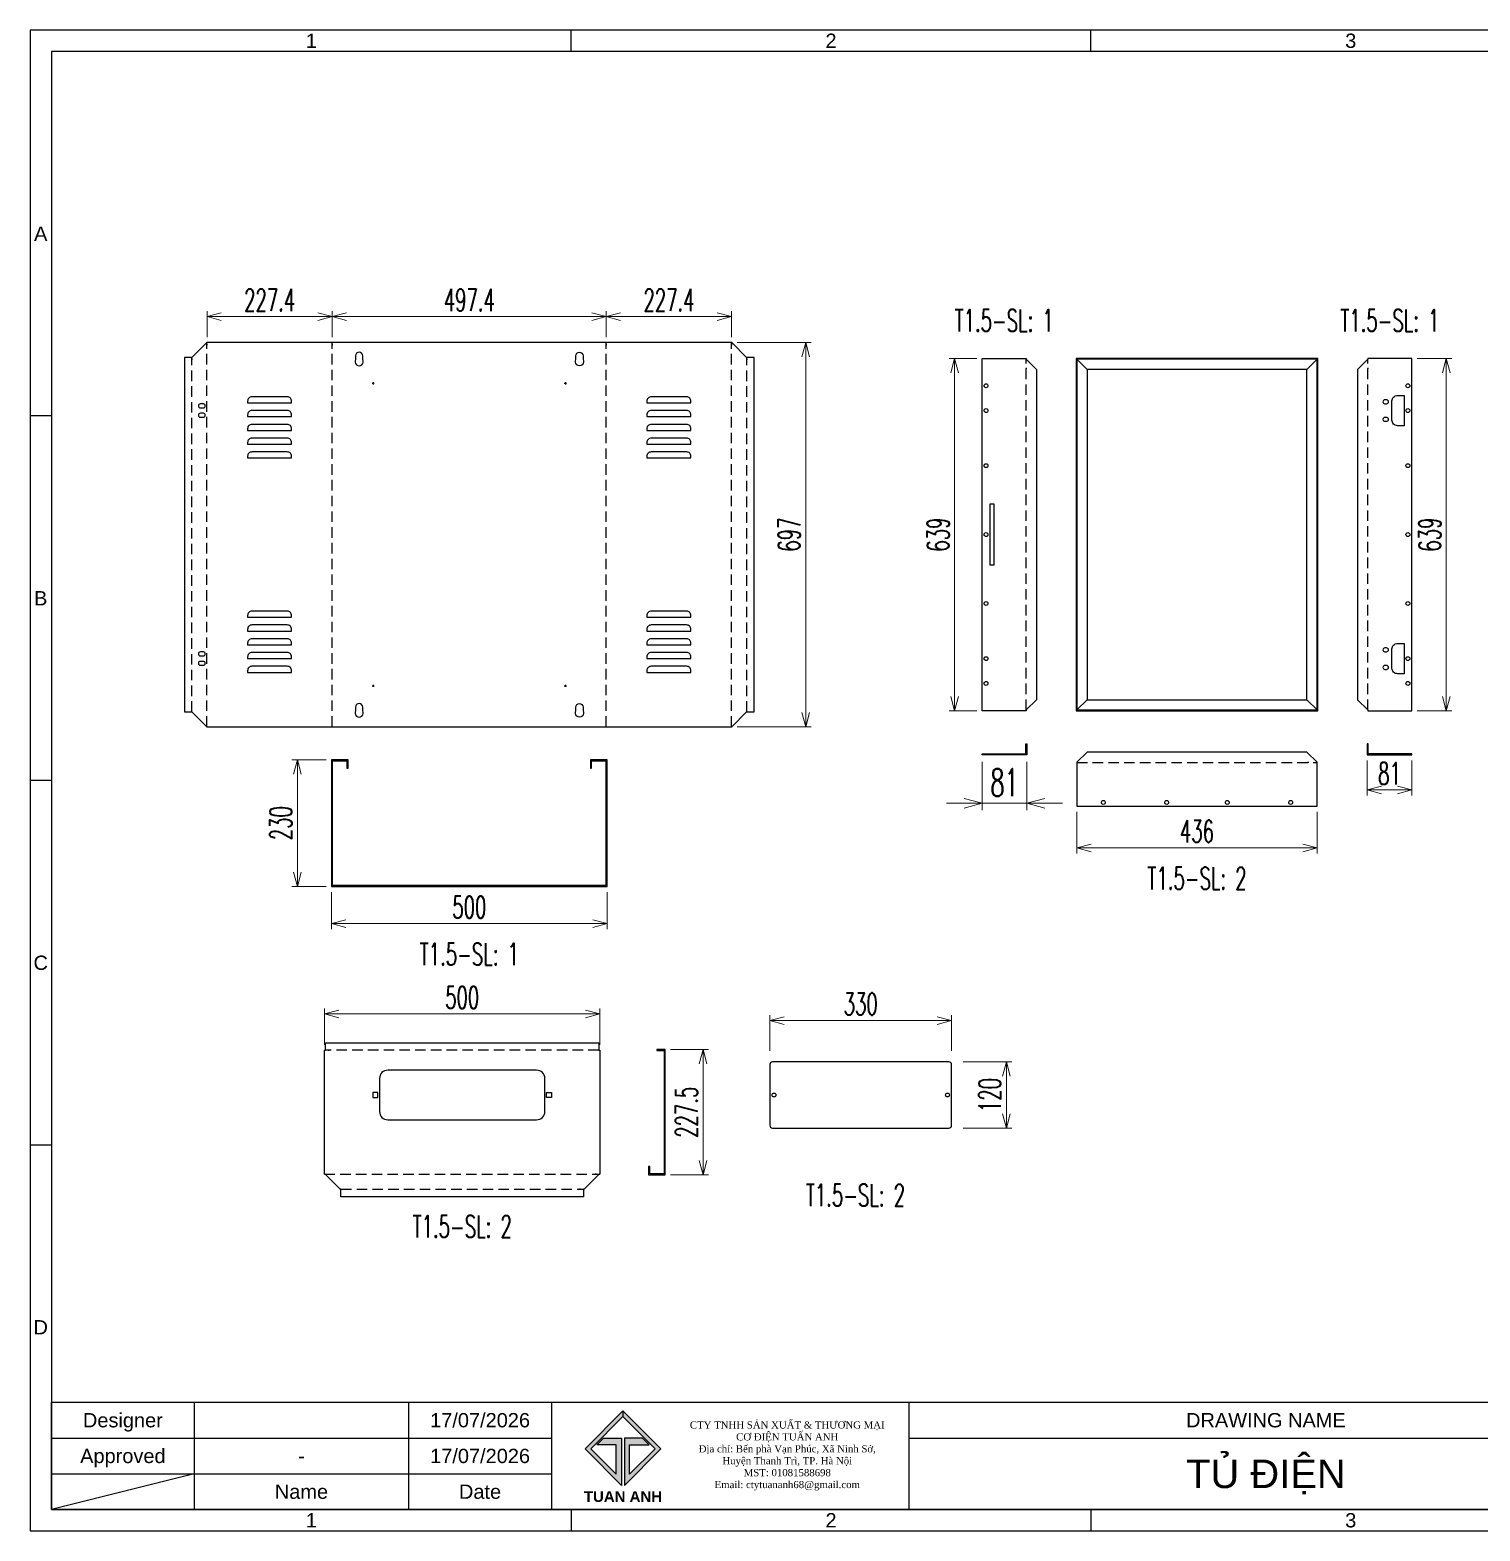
# Model space of a CAD drawing. Header units: millimetres. Extents: x -208796 to -83323, y 30910 to 103951.
# Drawn here: x -98024 to -95392, y 34570 to 37293 of the extents above; entities that cross this region are included whole.
import ezdxf
from ezdxf.enums import TextEntityAlignment as Align

# ---------------------------------------------------------------- set-up
doc = ezdxf.new("R2010")
doc.units = ezdxf.units.MM
doc.header["$LTSCALE"] = 3
doc.linetypes.add('HIDDEN', pattern=[9.525, 6.35, -3.175])
for name, color, linetype in [('@.HIDDEN', 8, 'HIDDEN'), ('@.TEXT', 7, 'Continuous'), ('@.VISIBLE', 7, 'Continuous'), ('dim', 7, 'Continuous')]:
    doc.layers.add(name, color=color, linetype=linetype)
doc.styles.add('Ann_w01', font='romans.shx', dxfattribs={"width": 0.6, "bigfont": 'chineset.shx'})
doc.styles.add('Arial', font='arial.ttf')
doc.dimstyles.new('Dim 01_SC20', dxfattribs={"dimscale": 20, "dimtxt": 2, "dimasz": 1.3, "dimexe": 0.5, "dimexo": 0.5, "dimgap": 0.5, "dimtad": 1, "dimdec": 1, "dimzin": 12, "dimdsep": 46, "dimtxsty": 'Ann_w01', "dimblk": 'OPEN30', "dimcen": 1.5, "dimclrd": 6, "dimclre": 6, "dimclrt": 3, "dimadec": 1, "dimazin": 3, "dimtm": 1e-09, "dimtfac": 1, "dimtdec": 1, "dimtix": 1, "dimtmove": 0, "dimatfit": 3, "dimldrblk": 'OPEN30', "dimfxl": 0, "dimtolj": 1, "dimlwd": 20, "dimlwe": 20, "dimarcsym": 0})
doc.dimstyles.new('Dim 01_SC25', dxfattribs={"dimscale": 25, "dimtxt": 2, "dimasz": 1.3, "dimexe": 0.5, "dimexo": 0.5, "dimgap": 0.5, "dimtad": 1, "dimdec": 1, "dimzin": 12, "dimdsep": 46, "dimtxsty": 'Ann_w01', "dimblk": 'OPEN30', "dimcen": 1.5, "dimclrd": 6, "dimclre": 6, "dimclrt": 3, "dimadec": 1, "dimazin": 3, "dimtm": 1e-09, "dimtfac": 1, "dimtdec": 1, "dimtmove": 0, "dimatfit": 3, "dimldrblk": 'OPEN30', "dimfxl": 0, "dimtolj": 1, "dimlwd": 20, "dimlwe": 20, "dimarcsym": 0})

# ---------------------------------------------------------------- blocks, each defined once
blk = doc.blocks.new('_Open30')
at = {"color": 0, "linetype": 'ByBlock', "lineweight": -2}
for p, q in [((-1, 0.268), (0, 0)), ((0, 0), (-1, -0.268)), ((0, 0), (-1, 0))]:
    blk.add_line(p, q, dxfattribs=at)
blk = doc.blocks.new('*D337')
at = {"layer": 'Defpoints', "color": 0}
for p in [(-97477, 35739.3), (-96977, 35739.3), (-96977, 35672)]:
    blk.add_point(p, dxfattribs=at)
at = {"layer": 'dim', "color": 6, "lineweight": 20}
for p, q in [((-97477, 35729.3), (-97477, 35662)), ((-96977, 35729.3), (-96977, 35662)), ((-97451, 35672), (-97003, 35672))]:
    blk.add_line(p, q, dxfattribs=at)
at = {"layer": 'dim', "color": 6, "lineweight": 20, "xscale": 26, "yscale": 26, "zscale": 26, "rotation": 180}
blk.add_blockref('_Open30', (-97477, 35672), dxfattribs=at)
at = {"layer": 'dim', "color": 6, "lineweight": 20, "xscale": 26, "yscale": 26, "zscale": 26}
blk.add_blockref('_Open30', (-96977, 35672), dxfattribs=at)
at = {"layer": 'dim', "color": 3, "insert": (-97227, 35702), "char_height": 40, "attachment_point": 5, "style": 'Ann_w01'}
blk.add_mtext('\\A1;500', dxfattribs=at)
blk = doc.blocks.new('*D338')
at = {"layer": 'Defpoints', "color": 0}
for p in [(-97538.9, 35969.3), (-97477, 35969.3), (-97477, 35739.3)]:
    blk.add_point(p, dxfattribs=at)
at = {"layer": 'dim', "color": 6, "lineweight": 20}
for p, q in [((-97487, 35969.3), (-97548.9, 35969.3)), ((-97538.9, 35765.3), (-97538.9, 35943.3)), ((-97487, 35739.3), (-97548.9, 35739.3))]:
    blk.add_line(p, q, dxfattribs=at)
at = {"layer": 'dim', "color": 6, "lineweight": 20, "xscale": 26, "yscale": 26, "zscale": 26}
for p, rotation in [((-97538.9, 35969.3), 90), ((-97538.9, 35739.3), 270)]:
    blk.add_blockref('_Open30', p, dxfattribs=dict(at, rotation=rotation))
at = {"layer": 'dim', "color": 3, "insert": (-97568.9, 35854.3), "char_height": 40, "attachment_point": 5, "rotation": 90, "style": 'Ann_w01'}
blk.add_mtext('\\A1;230', dxfattribs=at)
blk = doc.blocks.new('*D339')
at = {"layer": 'Defpoints', "color": 0}
for p in [(-96750.7, 36726.3), (-96616.2, 36726.3), (-96750.7, 36029.3)]:
    blk.add_point(p, dxfattribs=at)
at = {"layer": 'dim', "color": 6, "lineweight": 20}
for p, q in [((-96740.7, 36726.3), (-96606.2, 36726.3)), ((-96616.2, 36055.3), (-96616.2, 36700.3)), ((-96740.7, 36029.3), (-96606.2, 36029.3))]:
    blk.add_line(p, q, dxfattribs=at)
at = {"layer": 'dim', "color": 6, "lineweight": 20, "xscale": 26, "yscale": 26, "zscale": 26}
for p, rotation in [((-96616.2, 36726.3), 90), ((-96616.2, 36029.3), 270)]:
    blk.add_blockref('_Open30', p, dxfattribs=dict(at, rotation=rotation))
at = {"layer": 'dim', "color": 3, "insert": (-96646.2, 36377.8), "char_height": 40, "attachment_point": 5, "rotation": 90, "style": 'Ann_w01'}
blk.add_mtext('\\A1;697', dxfattribs=at)
blk = doc.blocks.new('*D340')
at = {"layer": 'Defpoints', "color": 0}
for p in [(-96978.3, 36773.4), (-97475.7, 36726.3), (-96978.3, 36726.3)]:
    blk.add_point(p, dxfattribs=at)
at = {"layer": 'dim', "color": 6, "lineweight": 20}
for p, q in [((-97475.7, 36736.3), (-97475.7, 36783.4)), ((-97449.7, 36773.4), (-97004.3, 36773.4)), ((-96978.3, 36736.3), (-96978.3, 36783.4))]:
    blk.add_line(p, q, dxfattribs=at)
at = {"layer": 'dim', "color": 6, "lineweight": 20, "xscale": 26, "yscale": 26, "zscale": 26, "rotation": 180}
blk.add_blockref('_Open30', (-97475.7, 36773.4), dxfattribs=at)
at = {"layer": 'dim', "color": 6, "lineweight": 20, "xscale": 26, "yscale": 26, "zscale": 26}
blk.add_blockref('_Open30', (-96978.3, 36773.4), dxfattribs=at)
at = {"layer": 'dim', "color": 3, "insert": (-97227, 36803.4), "char_height": 40, "attachment_point": 5, "style": 'Ann_w01'}
blk.add_mtext('\\A1;497.4', dxfattribs=at)
blk = doc.blocks.new('*D341')
at = {"layer": 'Defpoints', "color": 0}
for p in [(-96750.9, 36773.4), (-96978.3, 36726.3), (-96750.9, 36726.3)]:
    blk.add_point(p, dxfattribs=at)
at = {"layer": 'dim', "color": 6, "lineweight": 20}
for p, q in [((-96978.3, 36736.3), (-96978.3, 36783.4)), ((-96952.3, 36773.4), (-96776.9, 36773.4)), ((-96750.9, 36736.3), (-96750.9, 36783.4))]:
    blk.add_line(p, q, dxfattribs=at)
at = {"layer": 'dim', "color": 6, "lineweight": 20, "xscale": 26, "yscale": 26, "zscale": 26, "rotation": 180}
blk.add_blockref('_Open30', (-96978.3, 36773.4), dxfattribs=at)
at = {"layer": 'dim', "color": 6, "lineweight": 20, "xscale": 26, "yscale": 26, "zscale": 26}
blk.add_blockref('_Open30', (-96750.9, 36773.4), dxfattribs=at)
at = {"layer": 'dim', "color": 3, "insert": (-96864.6, 36803.4), "char_height": 40, "attachment_point": 5, "style": 'Ann_w01'}
blk.add_mtext('\\A1;227.4', dxfattribs=at)
blk = doc.blocks.new('*D342')
at = {"layer": 'Defpoints', "color": 0}
for p in [(-97703.1, 36773.4), (-97703.1, 36726.3), (-97475.7, 36726.3)]:
    blk.add_point(p, dxfattribs=at)
at = {"layer": 'dim', "color": 6, "lineweight": 20}
for p, q in [((-97703.1, 36736.3), (-97703.1, 36783.4)), ((-97501.7, 36773.4), (-97677.1, 36773.4)), ((-97475.7, 36736.3), (-97475.7, 36783.4))]:
    blk.add_line(p, q, dxfattribs=at)
at = {"layer": 'dim', "color": 6, "lineweight": 20, "xscale": 26, "yscale": 26, "zscale": 26, "rotation": 180}
blk.add_blockref('_Open30', (-97703.1, 36773.4), dxfattribs=at)
at = {"layer": 'dim', "color": 6, "lineweight": 20, "xscale": 26, "yscale": 26, "zscale": 26}
blk.add_blockref('_Open30', (-97475.7, 36773.4), dxfattribs=at)
at = {"layer": 'dim', "color": 3, "insert": (-97589.4, 36803.4), "char_height": 40, "attachment_point": 5, "style": 'Ann_w01'}
blk.add_mtext('\\A1;227.4', dxfattribs=at)
blk = doc.blocks.new('*D345')
at = {"layer": 'Defpoints', "color": 0}
for p in [(-95597.3, 35978.2), (-95516.3, 35978.2), (-95516.3, 35914.6)]:
    blk.add_point(p, dxfattribs=at)
at = {"layer": 'dim', "color": 6, "lineweight": 20}
for p, q in [((-95597.3, 35968.2), (-95597.3, 35904.6)), ((-95516.3, 35968.2), (-95516.3, 35904.6)), ((-95571.3, 35914.6), (-95542.3, 35914.6))]:
    blk.add_line(p, q, dxfattribs=at)
at = {"layer": 'dim', "color": 6, "lineweight": 20, "xscale": 26, "yscale": 26, "zscale": 26, "rotation": 180}
blk.add_blockref('_Open30', (-95597.3, 35914.6), dxfattribs=at)
at = {"layer": 'dim', "color": 6, "lineweight": 20, "xscale": 26, "yscale": 26, "zscale": 26}
blk.add_blockref('_Open30', (-95516.3, 35914.6), dxfattribs=at)
at = {"layer": 'dim', "color": 3, "insert": (-95556.8, 35944.6), "char_height": 40, "attachment_point": 5, "style": 'Ann_w01'}
blk.add_mtext('\\A1;81', dxfattribs=at)
blk = doc.blocks.new('*D346')
at = {"layer": 'Defpoints', "color": 0}
for p in [(-96346, 36697.3), (-96296, 36697.3), (-96296, 36058.3)]:
    blk.add_point(p, dxfattribs=at)
at = {"layer": 'dim', "color": 6, "lineweight": 20}
for p, q in [((-96306, 36697.3), (-96356, 36697.3)), ((-96346, 36084.3), (-96346, 36671.3)), ((-96306, 36058.3), (-96356, 36058.3))]:
    blk.add_line(p, q, dxfattribs=at)
at = {"layer": 'dim', "color": 6, "lineweight": 20, "xscale": 26, "yscale": 26, "zscale": 26}
for p, rotation in [((-96346, 36697.3), 90), ((-96346, 36058.3), 270)]:
    blk.add_blockref('_Open30', p, dxfattribs=dict(at, rotation=rotation))
at = {"layer": 'dim', "color": 3, "insert": (-96376, 36377.8), "char_height": 40, "attachment_point": 5, "rotation": 90, "style": 'Ann_w01'}
blk.add_mtext('\\A1;639', dxfattribs=at)
blk = doc.blocks.new('*D347')
at = {"layer": 'Defpoints', "color": 0}
for p in [(-95516.3, 36697.3), (-95453.6, 36697.3), (-95516.3, 36058.3)]:
    blk.add_point(p, dxfattribs=at)
at = {"layer": 'dim', "color": 6, "lineweight": 20}
for p, q in [((-95506.3, 36697.3), (-95443.6, 36697.3)), ((-95453.6, 36084.3), (-95453.6, 36671.3)), ((-95506.3, 36058.3), (-95443.6, 36058.3))]:
    blk.add_line(p, q, dxfattribs=at)
at = {"layer": 'dim', "color": 6, "lineweight": 20, "xscale": 26, "yscale": 26, "zscale": 26}
for p, rotation in [((-95453.6, 36697.3), 90), ((-95453.6, 36058.3), 270)]:
    blk.add_blockref('_Open30', p, dxfattribs=dict(at, rotation=rotation))
at = {"layer": 'dim', "color": 3, "insert": (-95483.6, 36377.8), "char_height": 40, "attachment_point": 5, "rotation": 90, "style": 'Ann_w01'}
blk.add_mtext('\\A1;639', dxfattribs=at)
blk = doc.blocks.new('*D348')
at = {"layer": 'Defpoints', "color": 0}
for p in [(-96124.2, 35884.9), (-95688.2, 35884.9), (-96124.2, 35809.5)]:
    blk.add_point(p, dxfattribs=at)
at = {"layer": 'dim', "color": 6, "lineweight": 20}
for p, q in [((-96124.2, 35874.9), (-96124.2, 35799.5)), ((-95688.2, 35874.9), (-95688.2, 35799.5)), ((-95714.2, 35809.5), (-96098.2, 35809.5))]:
    blk.add_line(p, q, dxfattribs=at)
at = {"layer": 'dim', "color": 6, "lineweight": 20, "xscale": 26, "yscale": 26, "zscale": 26, "rotation": 180}
blk.add_blockref('_Open30', (-96124.2, 35809.5), dxfattribs=at)
at = {"layer": 'dim', "color": 6, "lineweight": 20, "xscale": 26, "yscale": 26, "zscale": 26}
blk.add_blockref('_Open30', (-95688.2, 35809.5), dxfattribs=at)
at = {"layer": 'dim', "color": 3, "insert": (-95906.2, 35839.5), "char_height": 40, "attachment_point": 5, "style": 'Ann_w01'}
blk.add_mtext('\\A1;436', dxfattribs=at)
blk = doc.blocks.new('*U335')
at = {"color": 2}
blk.add_lwpolyline([(32, 5.5), (-32, 5.5, 0.414214), (-40, -2.5), (-40, -5.5), (40, -5.5), (40, -2.5, 0.414214)], format="xyb", close=True, dxfattribs=at)
blk = doc.blocks.new('*U336')
at = {"color": 0, "linetype": 'ByBlock', "lineweight": -2}
for p in [(0, 100), (0, 75), (0, 50), (0, 25), (0, 0)]:
    blk.add_blockref('*U335', p, dxfattribs=at)
blk = doc.blocks.new('*U329')
at = {"color": 2}
blk.add_lwpolyline([(32, 5.5), (-32, 5.5, 0.414214), (-40, -2.5), (-40, -5.5), (40, -5.5), (40, -2.5, 0.414214)], format="xyb", close=True, dxfattribs=at)
blk = doc.blocks.new('*U330')
at = {"color": 0, "linetype": 'ByBlock', "lineweight": -2}
for p in [(0, 100), (0, 75), (0, 50), (0, 25), (0, 0)]:
    blk.add_blockref('*U329', p, dxfattribs=at)
blk = doc.blocks.new('*U331')
at = {"color": 2}
blk.add_lwpolyline([(32, 5.5), (-32, 5.5, 0.414214), (-40, -2.5), (-40, -5.5), (40, -5.5), (40, -2.5, 0.414214)], format="xyb", close=True, dxfattribs=at)
blk = doc.blocks.new('*U332')
at = {"color": 0, "linetype": 'ByBlock', "lineweight": -2}
for p in [(0, 100), (0, 75), (0, 50), (0, 25), (0, 0)]:
    blk.add_blockref('*U331', p, dxfattribs=at)
blk = doc.blocks.new('*U333')
at = {"color": 2}
blk.add_lwpolyline([(32, 5.5), (-32, 5.5, 0.414214), (-40, -2.5), (-40, -5.5), (40, -5.5), (40, -2.5, 0.414214)], format="xyb", close=True, dxfattribs=at)
blk = doc.blocks.new('*U334')
at = {"color": 0, "linetype": 'ByBlock', "lineweight": -2}
for p in [(0, 100), (0, 75), (0, 50), (0, 25), (0, 0)]:
    blk.add_blockref('*U333', p, dxfattribs=at)
blk = doc.blocks.new('*D355')
at = {"layer": 'Defpoints', "color": 0}
for p in [(-96871.5, 35443.6), (-96802.6, 35443.6), (-96871.5, 35216.1)]:
    blk.add_point(p, dxfattribs=at)
at = {"layer": 'dim', "color": 6, "lineweight": 20}
for p, q in [((-96861.5, 35443.6), (-96792.6, 35443.6)), ((-96802.6, 35242.1), (-96802.6, 35417.6)), ((-96861.5, 35216.1), (-96792.6, 35216.1))]:
    blk.add_line(p, q, dxfattribs=at)
at = {"layer": 'dim', "color": 6, "lineweight": 20, "xscale": 26, "yscale": 26, "zscale": 26}
for p, rotation in [((-96802.6, 35443.6), 90), ((-96802.6, 35216.1), 270)]:
    blk.add_blockref('_Open30', p, dxfattribs=dict(at, rotation=rotation))
at = {"layer": 'dim', "color": 3, "insert": (-96832.6, 35329.9), "char_height": 40, "attachment_point": 5, "rotation": 90, "style": 'Ann_w01'}
blk.add_mtext('\\A1;227.5', dxfattribs=at)
blk = doc.blocks.new('*D356')
at = {"layer": 'Defpoints', "color": 0}
for p in [(-96989.9, 35508.1), (-97489.9, 35442.3), (-96989.9, 35442.3)]:
    blk.add_point(p, dxfattribs=at)
at = {"layer": 'dim', "color": 6, "lineweight": 20}
for p, q in [((-97489.9, 35452.3), (-97489.9, 35518.1)), ((-96989.9, 35452.3), (-96989.9, 35518.1)), ((-97463.9, 35508.1), (-97015.9, 35508.1))]:
    blk.add_line(p, q, dxfattribs=at)
at = {"layer": 'dim', "color": 6, "lineweight": 20, "xscale": 26, "yscale": 26, "zscale": 26, "rotation": 180}
blk.add_blockref('_Open30', (-97489.9, 35508.1), dxfattribs=at)
at = {"layer": 'dim', "color": 6, "lineweight": 20, "xscale": 26, "yscale": 26, "zscale": 26}
blk.add_blockref('_Open30', (-96989.9, 35508.1), dxfattribs=at)
at = {"layer": 'dim', "color": 3, "insert": (-97239.9, 35538.1), "char_height": 40, "attachment_point": 5, "style": 'Ann_w01'}
blk.add_mtext('\\A1;500', dxfattribs=at)
blk = doc.blocks.new('*D359')
at = {"color": 6, "lineweight": 20}
for p, q in [((-96330.8, 35421.1), (-96242.1, 35421.1)), ((-96252.1, 35327.1), (-96252.1, 35395.1)), ((-96330.8, 35301.1), (-96242.1, 35301.1))]:
    blk.add_line(p, q, dxfattribs=at)
at = {"layer": 'Defpoints', "color": 0}
for p in [(-96340.8, 35421.1), (-96252.1, 35421.1), (-96340.8, 35301.1)]:
    blk.add_point(p, dxfattribs=at)
at = {"color": 6, "lineweight": 20, "xscale": 26, "yscale": 26, "zscale": 26}
for p, rotation in [((-96252.1, 35421.1), 90), ((-96252.1, 35301.1), 270)]:
    blk.add_blockref('_Open30', p, dxfattribs=dict(at, rotation=rotation))
at = {"color": 3, "insert": (-96282.1, 35361.1), "char_height": 40, "attachment_point": 5, "rotation": 90, "style": 'Ann_w01'}
blk.add_mtext('\\A1;120', dxfattribs=at)
blk = doc.blocks.new('*D360')
at = {"color": 6, "lineweight": 20}
for p, q in [((-96681.5, 35441.5), (-96681.5, 35506.2)), ((-96655.5, 35496.2), (-96377.5, 35496.2)), ((-96351.5, 35441.5), (-96351.5, 35506.2))]:
    blk.add_line(p, q, dxfattribs=at)
at = {"layer": 'Defpoints', "color": 0}
for p in [(-96351.5, 35496.2), (-96681.5, 35431.5), (-96351.5, 35431.5)]:
    blk.add_point(p, dxfattribs=at)
at = {"color": 6, "lineweight": 20, "xscale": 26, "yscale": 26, "zscale": 26, "rotation": 180}
blk.add_blockref('_Open30', (-96681.5, 35496.2), dxfattribs=at)
at = {"color": 6, "lineweight": 20, "xscale": 26, "yscale": 26, "zscale": 26}
blk.add_blockref('_Open30', (-96351.5, 35496.2), dxfattribs=at)
at = {"color": 3, "insert": (-96516.5, 35526.2), "char_height": 40, "attachment_point": 5, "style": 'Ann_w01'}
blk.add_mtext('\\A1;330', dxfattribs=at)
blk = doc.blocks.new('*D357')
at = {"layer": 'Defpoints', "color": 0}
for p in [(-96296, 35978.2), (-96215, 35978.2), (-96296, 35890.5)]:
    blk.add_point(p, dxfattribs=at)
at = {"layer": 'dim', "color": 6, "lineweight": 20}
for p, q in [((-96296, 35965.7), (-96296, 35878)), ((-96215, 35965.7), (-96215, 35878)), ((-96328.5, 35890.5), (-96361, 35890.5)), ((-96215, 35890.5), (-96296, 35890.5)), ((-96182.5, 35890.5), (-96150, 35890.5))]:
    blk.add_line(p, q, dxfattribs=at)
at = {"layer": 'dim', "color": 6, "lineweight": 20, "xscale": 32.5, "yscale": 32.5, "zscale": 32.5}
blk.add_blockref('_Open30', (-96296, 35890.5), dxfattribs=at)
at = {"layer": 'dim', "color": 6, "lineweight": 20, "xscale": 32.5, "yscale": 32.5, "zscale": 32.5, "rotation": 180}
blk.add_blockref('_Open30', (-96215, 35890.5), dxfattribs=at)
at = {"layer": 'dim', "color": 3, "insert": (-96255.5, 35928), "char_height": 50, "attachment_point": 5, "style": 'Ann_w01'}
blk.add_mtext('\\A1;81', dxfattribs=at)
blk = doc.blocks.new('Standard ISO')
at = {"color": 6}
for p, q in [((-6, 0), (0, 0)), ((6, 0), (2, 0)), ((4, -2), (4, 2))]:
    blk.add_line(p, q, dxfattribs=at)
blk.add_lwpolyline([(-0.5, 1.5), (-0.5, -1.5), (-5.5, -0.75), (-5.5, 0.75), (-0.5, 1.5)])
for radius in [1.5, 0.75]:
    blk.add_circle((4, 0), radius)
blk = doc.blocks.new('A$C4dbb82d6')
at = {"layer": '@.VISIBLE'}
h = blk.add_hatch(color=30, dxfattribs=at)
h.dxf.hatch_style = 1
h.paths.add_polyline_path([(0.21, 4.97), (3.62, 1.56), (3.62, 5.97), (1.92, 5.97), (1.3, 5.35), (3.12, 5.35), (3.12, 2.59), (0.74, 4.97), (3.75, 7.98), (3.75, 8.51)])
h = blk.add_hatch(color=150, dxfattribs=at)
h.dxf.hatch_style = 1
h.paths.add_polyline_path([(6.76, 4.97), (4.37, 2.59), (4.37, 5.35), (6.2, 5.35), (5.58, 5.97), (3.88, 5.97), (3.88, 1.56), (7.29, 4.97), (3.75, 8.51), (3.75, 7.98)])
at = {"layer": '@.VISIBLE', "color": 30}
blk.add_lwpolyline([(3.62, 5.97), (3.62, 1.56), (0.21, 4.97), (3.75, 8.51), (3.75, 7.98), (0.74, 4.97), (3.12, 2.59), (3.12, 5.35), (1.3, 5.35), (1.92, 5.97)], close=True, dxfattribs=at)
at = {"layer": '@.VISIBLE', "color": 150}
blk.add_lwpolyline([(3.88, 5.97), (3.88, 1.56), (7.29, 4.97), (3.75, 8.51), (3.75, 7.98), (6.76, 4.97), (4.37, 2.59), (4.37, 5.35), (6.2, 5.35), (5.58, 5.97)], close=True, dxfattribs=at)
at = {"layer": '@.VISIBLE', "color": 30, "insert": (3.75, 0.51), "char_height": 1, "attachment_point": 5, "style": 'Ann_w01'}
blk.add_mtext_dynamic_manual_height_columns('{\\fArial|b1|i0|c0|p34;\\W1;TUAN ANH}', width=7.5, gutter_width=49.6, heights=[0], dxfattribs=at)
blk = doc.blocks.new('KHUNG BAN VE (Made by Tung)')
at = {"layer": '@.VISIBLE', "color": 8}
for p, q in [((75.75, 207), (75.75, 210)), ((148.5, 207), (148.5, 210)), ((221.25, 207), (221.25, 210)), ((3, 156), (0, 156)), ((294, 156), (297, 156)), ((3, 105), (0, 105)), ((294, 105), (297, 105)), ((3, 54), (0, 54)), ((294, 54), (297, 54)), ((23, 18), (23, 3)), ((53, 18), (53, 3)), ((73, 18), (73, 3)), ((123, 18), (123, 3)), ((223, 18), (223, 3)), ((243, 18), (243, 3)), ((274, 18), (274, 3)), ((284, 18), (284, 3)), ((3, 13), (73, 13)), ((123, 13), (294, 13)), ((3, 8), (73, 8)), ((23, 8), (3, 3)), ((223, 8), (294, 8)), ((75.75, 3), (75.75, 0)), ((148.5, 3), (148.5, 0)), ((221.25, 3), (221.25, 0))]:
    blk.add_line(p, q, dxfattribs=at)
for points in [[(0, 0), (297, 0), (297, 210), (0, 210)], [(3, 3), (294, 3), (294, 207), (3, 207)], [(3, 18), (294, 18), (294, 3), (3, 3)]]:
    blk.add_lwpolyline(points, close=True, dxfattribs=at)
at = {"xscale": 1.5, "yscale": 1.5, "zscale": 1.5}
blk.add_blockref('A$C4dbb82d6', (77.375, 4.041), dxfattribs=at)
blk.add_blockref('Standard ISO', (258.5, 5.5))
at = {"layer": '@.TEXT', "color": 1, "style": 'Arial'}
for s, p in [('1', (39.375, 208.5)), ('2', (112.125, 208.5)), ('3', (184.875, 208.5)), ('4', (257.625, 208.5)), ('A', (1.5, 181.5)), ('A', (295.5, 181.5)), ('B', (1.5, 130.5)), ('B', (295.5, 130.5)), ('C', (1.5, 79.5)), ('C', (295.5, 79.5)), ('D', (1.5, 28.5)), ('D', (295.5, 28.5)), ('17/07/2026', (63, 15.5)), ('17/07/2026', (63, 10.5)), ('1', (39.375, 1.5)), ('2', (112.125, 1.5)), ('3', (184.875, 1.5)), ('4', (257.625, 1.5))]:
    blk.add_text(s, height=2, dxfattribs=at).set_placement(p, align=Align.MIDDLE_CENTER)
at = {"layer": '@.TEXT', "color": 2, "style": 'Arial'}
for s, p in [('Designer', (13, 15.5)), ('DRAWING NAME', (173, 15.5)), ('Project', (233, 15.5)), ('Scale', (279, 15.5)), ('Approved', (13, 10.5)), ('Customer', (233, 10.5)), ('Page', (279, 10.5)), ('Name', (38, 5.5)), ('Date', (63, 5.5)), ('Standard', (233, 5.5)), ('Total', (279, 5.5))]:
    blk.add_text(s, height=2, dxfattribs=at).set_placement(p, align=Align.MIDDLE_CENTER)
at = {"layer": '@.TEXT', "color": 1, "style": 'Arial'}
for tag, height, p in [('DESIGNER_NAME', 2, (38, 15.5)), ('PROJECT_CODE', 2, (258.5, 15.5)), ('SCALE', 2, (289, 15.5)), ('APPROVED_NAME', 2, (38, 10.5)), ('CUSTOMER_NAME', 2, (258.5, 10.5)), ('PAGE', 2, (289, 10.5)), ('DRAWING_NAME', 4, (173, 8)), ('TOTAL', 2, (289, 5.5))]:
    blk.add_attdef(tag, text='', height=height, dxfattribs=at).set_placement(p, align=Align.MIDDLE_CENTER)
at = {"layer": '@.VISIBLE', "color": 30, "insert": (106, 10.5), "char_height": 1, "attachment_point": 5, "style": 'Ann_w01'}
blk.add_mtext_dynamic_manual_height_columns('{\\fTimes New Roman|b0|i0|c0|p18;\\W1;CTY TNHH SẢN XUẤT & THƯƠNG MẠI CƠ ĐIỆN TUẤN ANH\\PĐịa chỉ: Bến phà Vạn Phúc, Xã Ninh Sở, Huyện Thanh Trì, TP. Hà Nội\\PMST: 01081588698\\PEmail: ctytuananh68@gmail.com}', width=28.70976, gutter_width=99.197, heights=[0], dxfattribs=at)

msp = doc.modelspace()

# ---------------------------------------------------------------- linework, layer by layer
for points in [[(-97420.54, 36695.46), (-97420.54, 36702.32, 0.4142136), (-97427.04, 36708.82, 0.4142136), (-97433.54, 36702.32), (-97433.54, 36695.46, 1.7294858)], [(-97033.54, 36695.46), (-97033.54, 36702.32, -0.4142136), (-97027.04, 36708.82, -0.4142136), (-97020.54, 36702.32), (-97020.54, 36695.46, -1.7294858)], [(-97420.54, 36058.06), (-97420.54, 36064.93, 0.4142136), (-97427.04, 36071.43, 0.4142136), (-97433.54, 36064.93), (-97433.54, 36058.06, 1.7294858)], [(-97033.54, 36058.06), (-97033.54, 36064.93, -0.4142136), (-97027.04, 36071.43, -0.4142136), (-97020.54, 36064.93), (-97020.54, 36058.06, -1.7294858)]]:
    msp.add_lwpolyline(points, format="xyb", close=True)
at = {"layer": '@.HIDDEN'}
for p, q in [((-97703.14, 36029.32), (-97703.14, 36726.32)), ((-97475.74, 36029.32), (-97475.74, 36726.32)), ((-96978.34, 36029.32), (-96978.34, 36726.32)), ((-96750.94, 36029.32), (-96750.94, 36726.32)), ((-97730.54, 36056.32), (-97730.54, 36699.32)), ((-96723.54, 36056.32), (-96723.54, 36699.32)), ((-96216.31, 36059.82), (-96216.31, 36695.82)), ((-95596.01, 36059.82), (-95596.01, 36695.82)), ((-96124.16, 35964.62), (-95688.16, 35964.62)), ((-96991.89, 35442.34), (-97487.89, 35442.34)), ((-97489.89, 35217.44), (-96989.89, 35217.44)), ((-97459.89, 35190.04), (-97019.89, 35190.04))]:
    msp.add_line(p, q, dxfattribs=at)
at = {"layer": '@.VISIBLE'}
for p, q in [((-97703.14, 36723.61), (-97703.14, 36721.61)), ((-97475.74, 36723.61), (-97475.74, 36721.61)), ((-96978.34, 36723.61), (-96978.34, 36721.61)), ((-96750.94, 36723.61), (-96750.94, 36721.61)), ((-97730.54, 36696.61), (-97730.54, 36694.61)), ((-96723.54, 36696.61), (-96723.54, 36694.61)), ((-96216.31, 36680.59), (-96216.31, 36678.59)), ((-95596.01, 36680.59), (-95596.01, 36678.59)), ((-97730.54, 36058.54), (-97730.54, 36060.54)), ((-96723.54, 36059.04), (-96723.54, 36061.04)), ((-96216.31, 36075.05), (-96216.31, 36077.05)), ((-95596.01, 36075.05), (-95596.01, 36077.05)), ((-97703.14, 36032.04), (-97703.14, 36034.04)), ((-97475.74, 36032.04), (-97475.74, 36034.04)), ((-96978.34, 36032.04), (-96978.34, 36034.04)), ((-96750.94, 36032.04), (-96750.94, 36034.04)), ((-96108.93, 35964.62), (-96106.93, 35964.62)), ((-95703.39, 35964.62), (-95705.39, 35964.62)), ((-97483.29, 35442.34), (-97481.29, 35442.34)), ((-96996.49, 35442.34), (-96998.49, 35442.34)), ((-97483.29, 35217.44), (-97481.29, 35217.44)), ((-96996.49, 35217.44), (-96998.49, 35217.44)), ((-97454.72, 35190.04), (-97452.72, 35190.04)), ((-97025.06, 35190.04), (-97027.06, 35190.04))]:
    msp.add_line(p, q, dxfattribs=at)
at = {"layer": '@.VISIBLE', "color": 151}
for p, q in [((-97403.54, 36652.32), (-97399.54, 36652.32)), ((-97054.54, 36652.32), (-97050.54, 36652.32)), ((-97403.54, 36103.32), (-97399.54, 36103.32)), ((-97054.54, 36103.32), (-97050.54, 36103.32))]:
    msp.add_line(p, q, dxfattribs=at)
at = {"layer": '@.VISIBLE'}
for points in [[(-97703.34, 36029.32), (-96750.74, 36029.32), (-96723.74, 36056.32), (-96709.84, 36056.32), (-96709.84, 36699.32), (-96723.74, 36699.32), (-96750.74, 36726.32), (-97703.34, 36726.32), (-97730.34, 36699.32), (-97744.24, 36699.32), (-97744.24, 36056.32), (-97730.34, 36056.32)], [(-96216.11, 36697.32), (-96216.11, 36695.82), (-96197.61, 36677.32), (-96197.61, 36078.32), (-96216.11, 36059.82), (-96216.11, 36058.32), (-96296.01, 36058.32), (-96296.01, 36697.32)], [(-95596.21, 36697.32), (-95596.21, 36695.82), (-95614.71, 36677.32), (-95614.71, 36078.32), (-95596.21, 36059.82), (-95596.21, 36058.32), (-95516.31, 36058.32), (-95516.31, 36697.32)], [(-96274.01, 36432.82), (-96282.01, 36432.82), (-96282.01, 36322.82), (-96274.01, 36322.82)], [(-95688.16, 35964.82), (-95688.16, 35964.82), (-95706.66, 35983.32), (-96105.66, 35983.32), (-96124.16, 35964.82), (-96124.16, 35964.82), (-96124.16, 35884.92), (-95688.16, 35884.92)], [(-97447.04, 35954.25), (-97447.04, 35969.25), (-97477.04, 35969.25), (-97477.04, 35739.25), (-96977.04, 35739.25), (-96977.04, 35969.25), (-97007.04, 35969.25), (-97007.04, 35954.25), (-97005.04, 35954.25), (-97005.04, 35967.25), (-96979.04, 35967.25), (-96979.04, 35741.25), (-97475.04, 35741.25), (-97475.04, 35967.25), (-97449.04, 35967.25), (-97449.04, 35954.25)], [(-96989.89, 35217.24), (-96991.39, 35217.24), (-97018.39, 35190.24), (-97019.89, 35190.24), (-97019.89, 35176.34), (-97459.89, 35176.34), (-97459.89, 35190.24), (-97461.39, 35190.24), (-97488.39, 35217.24), (-97489.89, 35217.24), (-97489.89, 35442.34), (-97487.89, 35442.34), (-97487.89, 35456.04), (-96991.89, 35456.04), (-96991.89, 35442.34), (-96989.89, 35442.34)], [(-96873.51, 35441.64), (-96873.51, 35218.14), (-96899.51, 35218.14), (-96899.51, 35231.14), (-96901.51, 35231.14), (-96901.51, 35216.14), (-96871.51, 35216.14), (-96871.51, 35443.64), (-96886.51, 35443.64), (-96886.51, 35441.64)], [(-97401.89, 35356.64), (-97392.89, 35356.64), (-97392.89, 35365.64), (-97401.89, 35365.64)], [(-97077.89, 35356.64), (-97086.89, 35356.64), (-97086.89, 35365.64), (-97077.89, 35365.64)]]:
    msp.add_lwpolyline(points, close=True, dxfattribs=at)
at = {"layer": '@.VISIBLE', "color": 6}
for points in [[(-96125.66, 36058.32), (-95686.66, 36058.32), (-95686.66, 36697.32), (-96125.66, 36697.32)], [(-96124.16, 36059.82), (-95688.16, 36059.82), (-95688.16, 36695.82), (-96124.16, 36695.82)], [(-96105.66, 36078.32), (-95706.66, 36078.32), (-95706.66, 36677.32), (-96105.66, 36677.32)], [(-96296.01, 35980.24), (-96217.01, 35980.24), (-96217.01, 35998.24), (-96215.01, 35998.24), (-96215.01, 35978.24), (-96296.01, 35978.24)], [(-95516.31, 35980.24), (-95595.31, 35980.24), (-95595.31, 35998.24), (-95597.31, 35998.24), (-95597.31, 35978.24), (-95516.31, 35978.24)]]:
    msp.add_lwpolyline(points, close=True, dxfattribs=at)
for points in [[(-96105.66, 36677.32), (-96124.16, 36695.82), (-96124.16, 36697.32)], [(-95706.66, 36677.32), (-95688.16, 36695.82), (-95688.16, 36697.32)], [(-96105.66, 36078.32), (-96124.16, 36059.82), (-96124.16, 36058.32)], [(-95706.66, 36078.32), (-95688.16, 36059.82), (-95688.16, 36058.32)]]:
    msp.add_lwpolyline(points, dxfattribs=at)
at = {"layer": '@.VISIBLE', "color": 151}
for points in [[(-97401.54, 36654.32), (-97401.54, 36650.32)], [(-97052.54, 36654.32), (-97052.54, 36650.32)], [(-97401.54, 36105.32), (-97401.54, 36101.32)], [(-97052.54, 36105.32), (-97052.54, 36101.32)]]:
    msp.add_lwpolyline(points, dxfattribs=at)
at = {"layer": '@.VISIBLE'}
for points in [[(-95530.31, 36630.32), (-95530.31, 36575.32), (-95542.31, 36575.32, -0.4142136), (-95552.31, 36585.32), (-95552.31, 36620.32, -0.4142136), (-95542.31, 36630.32)], [(-97715.19, 36607.82), (-97709.69, 36607.82, 0.4142136), (-97706.19, 36611.32), (-97706.19, 36611.32, 0.4142136), (-97709.69, 36614.82), (-97715.19, 36614.82, 0.4142136), (-97718.69, 36611.32), (-97718.69, 36611.32, 0.4142136)], [(-95568.51, 36618.82), (-95568.51, 36618.82, 0.4142136), (-95565.01, 36615.32), (-95562.01, 36615.32, 0.4142136), (-95558.51, 36618.82), (-95558.51, 36618.82, 0.4142136), (-95562.01, 36622.32), (-95565.01, 36622.32, 0.4142136)], [(-97715.19, 36590.82), (-97709.69, 36590.82, 0.4142136), (-97706.19, 36594.32), (-97706.19, 36594.32, 0.4142136), (-97709.69, 36597.82), (-97715.19, 36597.82, 0.4142136), (-97718.69, 36594.32), (-97718.69, 36594.32, 0.4142136)], [(-95568.51, 36586.82), (-95568.51, 36586.82, 0.4142136), (-95565.01, 36583.32), (-95562.01, 36583.32, 0.4142136), (-95558.51, 36586.82), (-95558.51, 36586.82, 0.4142136), (-95562.01, 36590.32), (-95565.01, 36590.32, 0.4142136)], [(-97715.19, 36157.82), (-97709.69, 36157.82, 0.4142136), (-97706.19, 36161.32), (-97706.19, 36161.32, 0.4142136), (-97709.69, 36164.82), (-97715.19, 36164.82, 0.4142136), (-97718.69, 36161.32), (-97718.69, 36161.32, 0.4142136)], [(-95568.51, 36168.82), (-95568.51, 36168.82, 0.4142136), (-95565.01, 36165.32), (-95562.01, 36165.32, 0.4142136), (-95558.51, 36168.82), (-95558.51, 36168.82, 0.4142136), (-95562.01, 36172.32), (-95565.01, 36172.32, 0.4142136)], [(-95530.31, 36180.32), (-95530.31, 36125.32), (-95542.31, 36125.32, -0.4142136), (-95552.31, 36135.32), (-95552.31, 36170.32, -0.4142136), (-95542.31, 36180.32)], [(-97715.19, 36140.82), (-97709.69, 36140.82, 0.4142136), (-97706.19, 36144.32), (-97706.19, 36144.32, 0.4142136), (-97709.69, 36147.82), (-97715.19, 36147.82, 0.4142136), (-97718.69, 36144.32), (-97718.69, 36144.32, 0.4142136)], [(-95568.51, 36136.82), (-95568.51, 36136.82, 0.4142136), (-95565.01, 36133.32), (-95562.01, 36133.32, 0.4142136), (-95558.51, 36136.82), (-95558.51, 36136.82, 0.4142136), (-95562.01, 36140.32), (-95565.01, 36140.32, 0.4142136)], [(-97374.89, 35316.14), (-97104.89, 35316.14, 0.4142136), (-97089.89, 35331.14), (-97089.89, 35391.14, 0.4142136), (-97104.89, 35406.14), (-97374.89, 35406.14, 0.4142136), (-97389.89, 35391.14), (-97389.89, 35331.14, 0.4142136)], [(-96676.5, 35301.14), (-96356.5, 35301.14, 0.4142136), (-96351.5, 35306.14), (-96351.5, 35416.14, 0.4142136), (-96356.5, 35421.14), (-96676.5, 35421.14, 0.4142136), (-96681.5, 35416.14), (-96681.5, 35306.14, 0.4142136)]]:
    msp.add_lwpolyline(points, format="xyb", close=True, dxfattribs=at)
for centre in [(-96289.01, 36647.82), (-95523.31, 36647.82), (-96289.01, 36602.82), (-95523.31, 36602.82), (-96289.01, 36502.82), (-95523.31, 36502.82), (-96289.01, 36377.82), (-95523.31, 36377.82), (-96289.01, 36252.82), (-95523.31, 36252.82), (-96289.01, 36152.82), (-95523.31, 36152.82), (-96289.01, 36107.82), (-95523.31, 36107.82), (-96076.16, 35891.92), (-95961.16, 35891.92), (-95851.16, 35891.92), (-95736.16, 35891.92), (-96674, 35361.14), (-96359, 35361.14)]:
    msp.add_circle(centre, 3.5, dxfattribs=at)

# ---------------------------------------------------------------- block references
for name, p in [('*U334', (-97589.44, 36522.32)), ('*U330', (-96864.64, 36522.32)), ('*U332', (-97589.44, 36133.32)), ('*U336', (-96864.64, 36133.32))]:
    msp.add_blockref(name, p)
ref = msp.add_blockref('KHUNG BAN VE (Made by Tung)', (-98024.38, 34570.13), dxfattribs=dict(at, xscale=12.96720972968722, yscale=12.96720972968722, zscale=12.96720972968722))
ref.add_attrib('APPROVED_NAME', '-', dxfattribs={"layer": '@.TEXT', "color": 1, "height": 25.93, "style": 'Arial'}).set_placement((-97531.63, 34706.29), align=Align.MIDDLE_CENTER)
ref.add_attrib('TOTAL', '-', dxfattribs={"layer": '@.TEXT', "color": 1, "height": 25.93, "style": 'Arial'}).set_placement((-94276.86, 34641.45), align=Align.MIDDLE_CENTER)
ref.add_attrib('PAGE', '001', dxfattribs={"layer": '@.TEXT', "color": 1, "height": 25.934, "style": 'Arial'}).set_placement((-94276.86, 34706.29), align=Align.MIDDLE_CENTER)
ref.add_attrib('SCALE', '1:1', dxfattribs={"layer": '@.TEXT', "color": 1, "height": 25.934, "style": 'Arial'}).set_placement((-94276.86, 34771.12), align=Align.MIDDLE_CENTER)
ref.add_attrib('PROJECT_CODE', '-', dxfattribs={"layer": '@.TEXT', "color": 1, "height": 25.93, "style": 'Arial'}).set_placement((-94672.36, 34771.12), align=Align.MIDDLE_CENTER)
ref.add_attrib('DRAWING_NAME', 'TỦ ĐIỆN', dxfattribs={"layer": '@.TEXT', "color": 1, "height": 51.869, "style": 'Arial'}).set_placement((-95781.06, 34673.87), align=Align.MIDDLE_CENTER)

# ---------------------------------------------------------------- texts
at = {"layer": '@.VISIBLE', "color": 2, "style": 'Ann_w01', "width": 0.6}
for s, p in [('T1.5-SL: 1', (-96256.21, 36766.18)), ('T1.5-SL: 1', (-95556.11, 36766.18)), ('T1.5-SL: 2', (-95906.16, 35754.18)), ('T1.5-SL: 1', (-97227.04, 35616.66)), ('T1.5-SL: 2', (-96526.16, 35179.46)), ('T1.5-SL: 2', (-97239.89, 35122.65))]:
    msp.add_text(s, height=40, dxfattribs=at).set_placement(p, align=Align.MIDDLE_CENTER)

# ---------------------------------------------------------------- dimensions: what is measured, and where the dimension line sits
dim = msp.add_linear_dim(base=(-96351.5, 35496.22), p1=(-96681.5, 35431.49), p2=(-96351.5, 35431.49), dimstyle='Dim 01_SC20')
dim.commit()
dim.dimension.update_dxf_attribs({"geometry": '*D360', "text_midpoint": (-96516.5, 35526.22)})
dim = msp.add_linear_dim(base=(-96252.07, 35421.14), p1=(-96340.82, 35301.14), p2=(-96340.82, 35421.14), angle=90, dimstyle='Dim 01_SC20')
dim.commit()
dim.dimension.update_dxf_attribs({"geometry": '*D359', "text_midpoint": (-96282.07, 35361.14)})
at = {"layer": 'dim'}
dim = msp.add_linear_dim(base=(-97703.14, 36773.41), p1=(-97475.74, 36726.32), p2=(-97703.14, 36726.32), angle=180, dimstyle='Dim 01_SC20', override={"dimtmove": 1}, dxfattribs=at)
dim.commit()
dim.dimension.update_dxf_attribs({"geometry": '*D342', "text_midpoint": (-97589.44, 36803.41)})
for base, p1, p2, picture, middle in [((-96978.34, 36773.41), (-97475.74, 36726.32), (-96978.34, 36726.32), '*D340', (-97227.04, 36803.41)), ((-95516.31, 35914.63), (-95597.31, 35978.24), (-95516.31, 35978.24), '*D345', (-95556.81, 35944.63)), ((-96124.16, 35809.47), (-95688.16, 35884.92), (-96124.16, 35884.92), '*D348', (-95906.16, 35839.47)), ((-96977.04, 35671.96), (-97477.04, 35739.25), (-96977.04, 35739.25), '*D337', (-97227.04, 35701.96)), ((-96989.89, 35508.09), (-97489.89, 35442.34), (-96989.89, 35442.34), '*D356', (-97239.89, 35538.09))]:
    dim = msp.add_linear_dim(base=base, p1=p1, p2=p2, dimstyle='Dim 01_SC20', dxfattribs=at)
    dim.commit()
    dim.dimension.update_dxf_attribs({"geometry": picture, "text_midpoint": middle})
dim = msp.add_linear_dim(base=(-96750.94, 36773.41), p1=(-96978.34, 36726.32), p2=(-96750.94, 36726.32), dimstyle='Dim 01_SC20', override={"dimtmove": 1}, dxfattribs=at)
dim.commit()
dim.dimension.update_dxf_attribs({"geometry": '*D341', "text_midpoint": (-96864.64, 36803.41)})
for base, p1, p2, picture, middle in [((-96616.17, 36726.32), (-96750.74, 36029.32), (-96750.74, 36726.32), '*D339', (-96646.17, 36377.82)), ((-96346.03, 36697.32), (-96296.01, 36058.32), (-96296.01, 36697.32), '*D346', (-96376.03, 36377.82)), ((-95453.58, 36697.32), (-95516.31, 36058.32), (-95516.31, 36697.32), '*D347', (-95483.58, 36377.82)), ((-97538.86, 35969.25), (-97477.04, 35739.25), (-97477.04, 35969.25), '*D338', (-97568.86, 35854.25)), ((-96802.58, 35443.64), (-96871.51, 35216.14), (-96871.51, 35443.64), '*D355', (-96832.58, 35329.89))]:
    dim = msp.add_linear_dim(base=base, p1=p1, p2=p2, angle=90, dimstyle='Dim 01_SC20', dxfattribs=at)
    dim.commit()
    dim.dimension.update_dxf_attribs({"geometry": picture, "text_midpoint": middle})
at = {"layer": 'dim', "color": 0}
dim = msp.add_linear_dim(base=(-96296.01, 35890.51), p1=(-96215.01, 35978.24), p2=(-96296.01, 35978.24), dimstyle='Dim 01_SC25', override={"dimarcsym": 1}, dxfattribs=at)
dim.commit()
dim.dimension.update_dxf_attribs({"geometry": '*D357', "text_midpoint": (-96255.51, 35928.01)})

doc.saveas('drawing.dxf')
